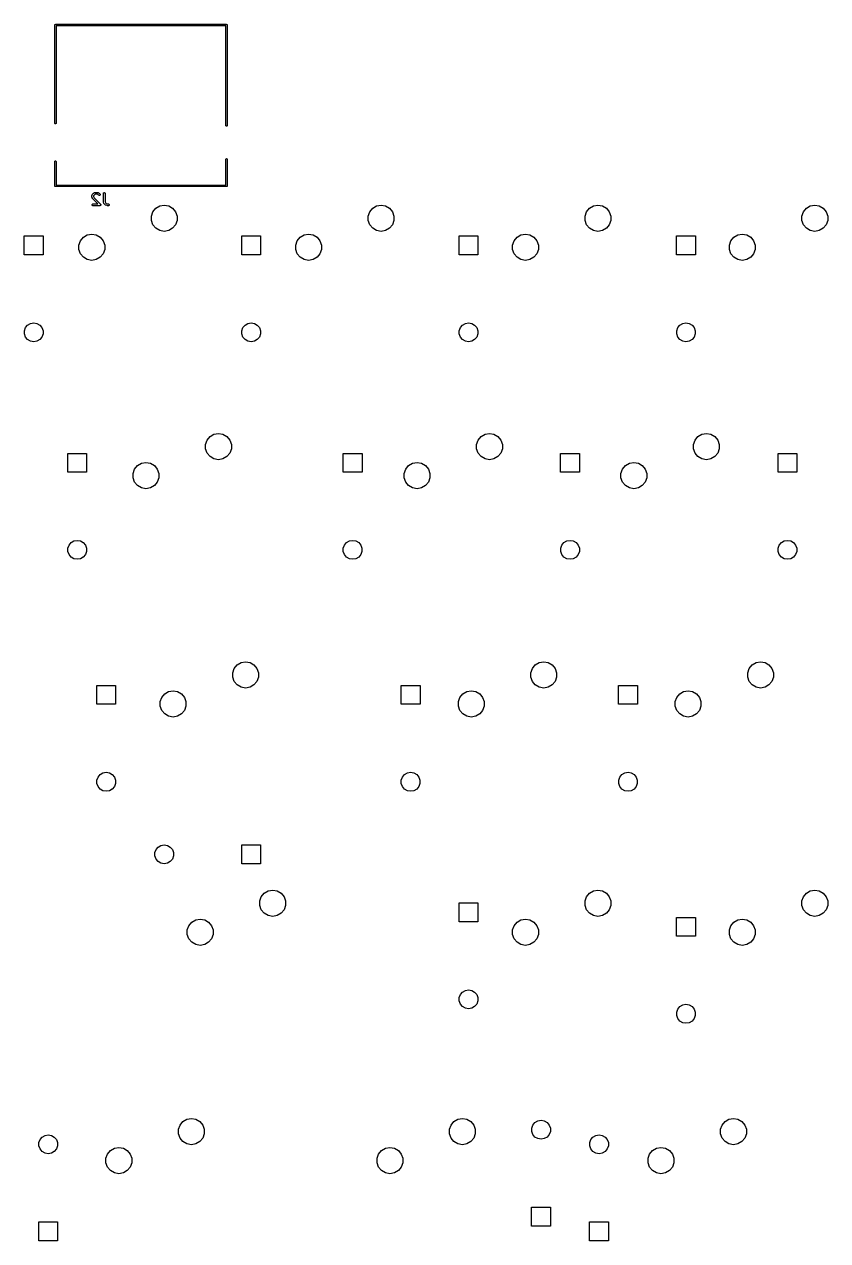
# Model space of a CAD drawing. Extents: x 48 to 327, y -250 to -138.
# Drawn here: x 47.9 to 118.3, y -244.5 to -137.9 of the extents above; entities that cross this region are included whole.
import ezdxf

# ---------------------------------------------------------------- set-up
doc = ezdxf.new("R2010")
doc.units = 0
doc.header["$MEASUREMENT"] = 0
doc.layers.add('BLACK', color=7, linetype='CONTINUOUS')

msp = doc.modelspace()

# ---------------------------------------------------------------- linework, layer by layer
at = {"layer": 'Black'}
for p, q in [((50.572, -137.99), (50.5729, -137.985)), ((50.572, -146.59), (50.572, -137.99)), ((50.5729, -137.98), (50.5747, -137.975)), ((50.5729, -137.985), (50.5729, -137.98)), ((50.5747, -137.975), (50.5756, -137.969)), ((50.5756, -137.969), (50.5782, -137.965)), ((50.5782, -137.965), (50.58, -137.96)), ((50.58, -137.96), (50.5834, -137.956)), ((50.5834, -137.956), (50.586, -137.951)), ((50.586, -137.951), (50.5901, -137.948)), ((50.5901, -137.948), (50.5934, -137.944)), ((50.5934, -137.944), (50.598, -137.941)), ((50.598, -137.941), (50.602, -137.938)), ((50.602, -137.938), (50.6069, -137.936)), ((50.6069, -137.936), (50.6115, -137.934)), ((50.6115, -137.934), (50.6167, -137.933)), ((50.6167, -137.933), (50.6216, -137.931)), ((50.6216, -137.931), (50.6268, -137.931)), ((50.6268, -137.931), (50.632, -137.93)), ((50.632, -137.93), (65.622, -137.93)), ((65.562, -138.05), (50.692, -138.05)), ((50.692, -138.05), (50.692, -146.59)), ((65.562, -146.79), (65.562, -138.05)), ((65.622, -137.93), (65.6272, -137.931)), ((65.6272, -137.931), (65.6324, -137.931)), ((65.6324, -137.931), (65.6373, -137.933)), ((65.6373, -137.933), (65.6425, -137.934)), ((65.6425, -137.934), (65.6471, -137.936)), ((65.6471, -137.936), (65.652, -137.938)), ((65.652, -137.938), (65.656, -137.941)), ((65.656, -137.941), (65.6606, -137.944)), ((65.6606, -137.944), (65.6639, -137.948)), ((65.6639, -137.948), (65.668, -137.951)), ((65.668, -137.951), (65.6706, -137.956)), ((65.6706, -137.956), (65.674, -137.96)), ((65.674, -137.96), (65.6758, -137.965)), ((65.6758, -137.965), (65.6784, -137.969)), ((65.6784, -137.969), (65.6793, -137.975)), ((65.6793, -137.975), (65.6811, -137.98)), ((65.6811, -137.98), (65.6811, -137.985)), ((65.6811, -137.985), (65.682, -137.99)), ((65.682, -137.99), (65.682, -146.79)), ((50.5756, -146.611), (50.572, -146.59)), ((50.586, -146.629), (50.5756, -146.611)), ((50.602, -146.642), (50.586, -146.629)), ((50.6216, -146.649), (50.602, -146.642)), ((50.6424, -146.649), (50.6216, -146.649)), ((50.662, -146.642), (50.6424, -146.649)), ((50.678, -146.629), (50.662, -146.642)), ((50.6884, -146.611), (50.678, -146.629)), ((50.692, -146.59), (50.6884, -146.611)), ((65.5656, -146.811), (65.562, -146.79)), ((65.576, -146.829), (65.5656, -146.811)), ((65.592, -146.842), (65.576, -146.829)), ((65.6116, -146.849), (65.592, -146.842)), ((65.6324, -146.849), (65.6116, -146.849)), ((65.652, -146.842), (65.6324, -146.849)), ((65.668, -146.829), (65.652, -146.842)), ((65.6784, -146.811), (65.668, -146.829)), ((65.682, -146.79), (65.6784, -146.811)), ((50.572, -149.96), (50.5756, -149.939)), ((50.572, -152.08), (50.572, -149.96)), ((50.5756, -149.939), (50.586, -149.921)), ((50.586, -149.921), (50.602, -149.908)), ((50.602, -149.908), (50.6216, -149.901)), ((50.6216, -149.901), (50.6424, -149.901)), ((50.6424, -149.901), (50.662, -149.908)), ((50.662, -149.908), (50.678, -149.921)), ((50.678, -149.921), (50.6884, -149.939)), ((50.6884, -149.939), (50.692, -149.96)), ((50.692, -149.96), (50.692, -152.02)), ((65.562, -149.75), (65.5656, -149.729)), ((65.562, -152.02), (65.562, -149.75)), ((65.5656, -149.729), (65.576, -149.711)), ((65.576, -149.711), (65.592, -149.698)), ((65.592, -149.698), (65.6116, -149.691)), ((65.6116, -149.691), (65.6324, -149.691)), ((65.6324, -149.691), (65.652, -149.698)), ((65.652, -149.698), (65.668, -149.711)), ((65.668, -149.711), (65.6784, -149.729)), ((65.6784, -149.729), (65.682, -149.75)), ((65.682, -149.75), (65.682, -152.08)), ((50.5729, -152.085), (50.572, -152.08)), ((50.5729, -152.09), (50.5729, -152.085)), ((50.5747, -152.095), (50.5729, -152.09)), ((50.5756, -152.101), (50.5747, -152.095)), ((50.5782, -152.105), (50.5756, -152.101)), ((50.58, -152.11), (50.5782, -152.105)), ((50.5834, -152.114), (50.58, -152.11)), ((50.586, -152.119), (50.5834, -152.114)), ((50.5901, -152.122), (50.586, -152.119)), ((50.5934, -152.126), (50.5901, -152.122)), ((50.598, -152.129), (50.5934, -152.126)), ((50.602, -152.132), (50.598, -152.129)), ((50.6069, -152.134), (50.602, -152.132)), ((50.6115, -152.136), (50.6069, -152.134)), ((50.6167, -152.137), (50.6115, -152.136)), ((50.6216, -152.139), (50.6167, -152.137)), ((50.6268, -152.139), (50.6216, -152.139)), ((50.632, -152.14), (50.6268, -152.139)), ((65.622, -152.14), (50.632, -152.14)), ((50.692, -152.02), (65.562, -152.02)), ((65.6272, -152.139), (65.622, -152.14)), ((65.6324, -152.139), (65.6272, -152.139)), ((65.6373, -152.137), (65.6324, -152.139)), ((65.6425, -152.136), (65.6373, -152.137)), ((65.6471, -152.134), (65.6425, -152.136)), ((65.652, -152.132), (65.6471, -152.134)), ((65.656, -152.129), (65.652, -152.132)), ((65.6606, -152.126), (65.656, -152.129)), ((65.6639, -152.122), (65.6606, -152.126)), ((65.668, -152.119), (65.6639, -152.122)), ((65.6706, -152.114), (65.668, -152.119)), ((65.674, -152.11), (65.6706, -152.114)), ((65.6758, -152.105), (65.674, -152.11)), ((65.6784, -152.101), (65.6758, -152.105)), ((65.6793, -152.095), (65.6784, -152.101)), ((65.6811, -152.09), (65.6793, -152.095)), ((65.682, -152.08), (65.6811, -152.085)), ((65.6811, -152.085), (65.6811, -152.09)), ((53.8303, -152.933), (53.8311, -152.929)), ((53.8303, -153.028), (53.8303, -152.933)), ((53.8324, -153.04), (53.8303, -153.028)), ((53.8308, -152.924), (53.8333, -152.916)), ((53.8311, -152.929), (53.8308, -152.924)), ((53.8342, -153.052), (53.8324, -153.04)), ((53.8333, -152.916), (53.8349, -152.907)), ((53.8818, -153.195), (53.8342, -153.052)), ((53.8349, -152.907), (53.837, -152.903)), ((53.837, -152.903), (53.8383, -152.899)), ((53.8383, -152.899), (53.8859, -152.804)), ((53.8839, -153.198), (53.8818, -153.195)), ((53.885, -153.203), (53.8839, -153.198)), ((53.89, -153.21), (53.885, -153.203)), ((53.8859, -152.804), (53.893, -152.794)), ((53.8942, -153.218), (53.89, -153.21)), ((53.893, -152.794), (53.8999, -152.785)), ((53.8974, -153.22), (53.8942, -153.218)), ((53.8999, -153.224), (53.8974, -153.22)), ((53.8999, -152.785), (53.9475, -152.737)), ((54.3433, -153.667), (53.8999, -153.224)), ((53.9475, -152.737), (53.9574, -152.73)), ((53.9574, -152.73), (53.967, -152.723)), ((53.967, -152.723), (54.0623, -152.675)), ((54.0146, -152.882), (53.9803, -152.951)), ((53.9803, -152.951), (53.9803, -153.016)), ((53.9803, -153.016), (54.0185, -153.13)), ((54.045, -152.852), (54.0146, -152.882)), ((54.0185, -153.13), (54.5774, -153.689)), ((54.1135, -152.817), (54.045, -152.852)), ((54.0623, -152.675), (54.0664, -152.674)), ((54.0664, -152.674), (54.0702, -152.672)), ((54.0702, -152.672), (54.0788, -152.67)), ((54.0788, -152.67), (54.0872, -152.668)), ((54.0872, -152.668), (54.0915, -152.668)), ((54.0915, -152.668), (54.0958, -152.667)), ((54.0958, -152.667), (54.3339, -152.667)), ((54.3162, -152.817), (54.1135, -152.817)), ((54.3847, -152.852), (54.3162, -152.817)), ((54.3339, -152.667), (54.3382, -152.668)), ((54.3382, -152.668), (54.3425, -152.668)), ((54.3425, -152.668), (54.3509, -152.67)), ((54.3509, -152.67), (54.3596, -152.672)), ((54.3596, -152.672), (54.3633, -152.674)), ((54.3633, -152.674), (54.3674, -152.675)), ((54.3674, -152.675), (54.4627, -152.723)), ((54.4237, -152.891), (54.3847, -152.852)), ((54.4451, -152.906), (54.4237, -152.891)), ((54.4702, -152.912), (54.4451, -152.906)), ((54.4627, -152.723), (54.4723, -152.73)), ((54.4962, -152.91), (54.4702, -152.912)), ((54.4723, -152.73), (54.4822, -152.737)), ((54.4822, -152.737), (54.5298, -152.785)), ((54.5198, -152.899), (54.4962, -152.91)), ((54.5382, -152.881), (54.5198, -152.899)), ((54.5298, -152.785), (54.5447, -152.806)), ((54.5492, -152.857), (54.5382, -152.881)), ((54.5447, -152.806), (54.5515, -152.831)), ((54.5515, -152.831), (54.5492, -152.857)), ((54.8303, -152.742), (54.8349, -152.717)), ((54.8303, -153.457), (54.8303, -152.742)), ((54.8349, -152.717), (54.8479, -152.694)), ((54.8479, -152.694), (54.8678, -152.677)), ((54.8678, -152.677), (54.8923, -152.669)), ((54.8923, -152.669), (54.9184, -152.669)), ((54.9184, -152.669), (54.9428, -152.677)), ((54.9428, -152.677), (54.9628, -152.694)), ((54.9628, -152.694), (54.9758, -152.717)), ((54.9758, -152.717), (54.9803, -152.742)), ((54.9803, -152.742), (54.9803, -153.444)), ((53.8315, -153.729), (53.8404, -153.705)), ((53.8315, -153.755), (53.8315, -153.729)), ((53.8404, -153.78), (53.8315, -153.755)), ((53.8404, -153.705), (53.8571, -153.685)), ((53.8571, -153.8), (53.8404, -153.78)), ((53.8571, -153.685), (53.8797, -153.672)), ((53.8797, -153.813), (53.8571, -153.8)), ((53.8797, -153.672), (53.9053, -153.667)), ((53.9053, -153.817), (53.8797, -153.813)), ((53.9053, -153.667), (54.3433, -153.667)), ((54.5244, -153.817), (53.9053, -153.817)), ((54.534, -153.816), (54.5244, -153.817)), ((54.5438, -153.815), (54.534, -153.816)), ((54.5468, -153.813), (54.5438, -153.815)), ((54.55, -153.813), (54.5468, -153.813)), ((54.5585, -153.808), (54.55, -153.813)), ((54.5674, -153.804), (54.5585, -153.808)), ((54.5697, -153.801), (54.5674, -153.804)), ((54.5726, -153.8), (54.5697, -153.801)), ((54.5789, -153.792), (54.5726, -153.8)), ((54.5774, -153.689), (54.583, -153.697)), ((54.5858, -153.785), (54.5789, -153.792)), ((54.583, -153.697), (54.5893, -153.705)), ((54.5872, -153.782), (54.5858, -153.785)), ((54.5893, -153.78), (54.5872, -153.782)), ((54.5893, -153.705), (54.5905, -153.708)), ((54.5927, -153.771), (54.5893, -153.78)), ((54.5905, -153.708), (54.5924, -153.711)), ((54.5924, -153.711), (54.5949, -153.72)), ((54.5968, -153.762), (54.5927, -153.771)), ((54.5949, -153.72), (54.5982, -153.729)), ((54.5971, -153.759), (54.5968, -153.762)), ((54.5982, -153.755), (54.5971, -153.759)), ((54.5982, -153.729), (54.5982, -153.733)), ((54.5982, -153.733), (54.5991, -153.736)), ((54.5991, -153.736), (54.5982, -153.746)), ((54.5982, -153.746), (54.5982, -153.755)), ((54.8324, -153.469), (54.8303, -153.457)), ((54.8342, -153.48), (54.8324, -153.469)), ((54.8818, -153.623), (54.8342, -153.48)), ((54.8839, -153.627), (54.8818, -153.623)), ((54.885, -153.631), (54.8839, -153.627)), ((54.89, -153.638), (54.885, -153.631)), ((54.8942, -153.646), (54.89, -153.638)), ((54.8974, -153.649), (54.8942, -153.646)), ((54.8999, -153.653), (54.8974, -153.649)), ((54.9952, -153.748), (54.8999, -153.653)), ((54.9803, -153.444), (55.0185, -153.559)), ((54.9987, -153.75), (54.9952, -153.748)), ((55.0016, -153.754), (54.9987, -153.75)), ((55.0093, -153.758), (55.0016, -153.754)), ((55.0165, -153.763), (55.0093, -153.758)), ((55.0207, -153.764), (55.0165, -153.763)), ((55.0185, -153.559), (55.0887, -153.629)), ((55.0245, -153.766), (55.0207, -153.764)), ((55.1673, -153.814), (55.0245, -153.766)), ((55.0887, -153.629), (55.2032, -153.667)), ((55.1792, -153.815), (55.1673, -153.814)), ((55.191, -153.817), (55.1792, -153.815)), ((55.2863, -153.817), (55.191, -153.817)), ((55.2032, -153.667), (55.2863, -153.667)), ((55.2863, -153.667), (55.3119, -153.672)), ((55.3119, -153.813), (55.2863, -153.817)), ((55.3119, -153.672), (55.3345, -153.685)), ((55.3345, -153.8), (55.3119, -153.813)), ((55.3345, -153.685), (55.3512, -153.705)), ((55.3512, -153.78), (55.3345, -153.8)), ((55.3512, -153.705), (55.3601, -153.729)), ((55.3601, -153.755), (55.3512, -153.78)), ((55.3601, -153.729), (55.3601, -153.755)), ((59.0351, -154.721), (59.1714, -154.346)), ((59.1714, -154.346), (59.4275, -154.041)), ((59.4275, -154.041), (59.7726, -153.842)), ((59.7726, -153.842), (60.165, -153.773)), ((60.165, -153.773), (60.5574, -153.842)), ((60.5574, -153.842), (60.9025, -154.041)), ((60.9025, -154.041), (61.1586, -154.346)), ((61.1586, -154.346), (61.2949, -154.721)), ((78.0351, -154.721), (78.1714, -154.346)), ((78.1714, -154.346), (78.4275, -154.041)), ((78.4275, -154.041), (78.7726, -153.842)), ((78.7726, -153.842), (79.165, -153.773)), ((79.165, -153.773), (79.5574, -153.842)), ((79.5574, -153.842), (79.9025, -154.041)), ((79.9025, -154.041), (80.1586, -154.346)), ((80.1586, -154.346), (80.2949, -154.721)), ((97.0351, -154.721), (97.1714, -154.346)), ((97.1714, -154.346), (97.4275, -154.041)), ((97.4275, -154.041), (97.7726, -153.842)), ((97.7726, -153.842), (98.165, -153.773)), ((98.165, -153.773), (98.5574, -153.842)), ((98.5574, -153.842), (98.9025, -154.041)), ((98.9025, -154.041), (99.1586, -154.346)), ((99.1586, -154.346), (99.2949, -154.721)), ((116.035, -154.721), (116.171, -154.346)), ((116.171, -154.346), (116.427, -154.041)), ((116.427, -154.041), (116.773, -153.842)), ((116.773, -153.842), (117.165, -153.773)), ((117.165, -153.773), (117.557, -153.842)), ((117.557, -153.842), (117.903, -154.041)), ((117.903, -154.041), (118.159, -154.346)), ((118.159, -154.346), (118.295, -154.721)), ((59.0351, -155.119), (59.0351, -154.721)), ((59.1714, -155.494), (59.0351, -155.119)), ((59.4275, -155.799), (59.1714, -155.494)), ((61.1586, -155.494), (60.9025, -155.799)), ((61.2949, -155.119), (61.1586, -155.494)), ((61.2949, -154.721), (61.2949, -155.119)), ((78.0351, -155.119), (78.0351, -154.721)), ((78.1714, -155.494), (78.0351, -155.119)), ((78.4275, -155.799), (78.1714, -155.494)), ((80.1586, -155.494), (79.9025, -155.799)), ((80.2949, -155.119), (80.1586, -155.494)), ((80.2949, -154.721), (80.2949, -155.119)), ((97.0351, -155.119), (97.0351, -154.721)), ((97.1714, -155.494), (97.0351, -155.119)), ((97.4275, -155.799), (97.1714, -155.494)), ((99.1586, -155.494), (98.9025, -155.799)), ((99.2949, -155.119), (99.1586, -155.494)), ((99.2949, -154.721), (99.2949, -155.119)), ((116.035, -155.119), (116.035, -154.721)), ((116.171, -155.494), (116.035, -155.119)), ((116.427, -155.799), (116.171, -155.494)), ((118.159, -155.494), (117.903, -155.799)), ((118.295, -155.119), (118.159, -155.494)), ((118.295, -154.721), (118.295, -155.119)), ((47.9045, -158.115), (47.9045, -156.464)), ((47.9045, -156.464), (49.5555, -156.464)), ((49.5555, -156.464), (49.5555, -158.115)), ((52.8214, -156.886), (53.0775, -156.581)), ((53.0775, -156.581), (53.4226, -156.382)), ((53.4226, -156.382), (53.815, -156.313)), ((53.815, -156.313), (54.2074, -156.382)), ((54.2074, -156.382), (54.5525, -156.581)), ((54.5525, -156.581), (54.8086, -156.886)), ((59.7726, -155.998), (59.4275, -155.799)), ((60.165, -156.067), (59.7726, -155.998)), ((60.5574, -155.998), (60.165, -156.067)), ((60.9025, -155.799), (60.5574, -155.998)), ((66.9545, -158.115), (66.9545, -156.464)), ((66.9545, -156.464), (68.6055, -156.464)), ((68.6055, -156.464), (68.6055, -158.115)), ((71.8214, -156.886), (72.0775, -156.581)), ((72.0775, -156.581), (72.4226, -156.382)), ((72.4226, -156.382), (72.815, -156.313)), ((72.815, -156.313), (73.2074, -156.382)), ((73.2074, -156.382), (73.5525, -156.581)), ((73.5525, -156.581), (73.8086, -156.886)), ((78.7726, -155.998), (78.4275, -155.799)), ((79.165, -156.067), (78.7726, -155.998)), ((79.5574, -155.998), (79.165, -156.067)), ((79.9025, -155.799), (79.5574, -155.998)), ((86.0045, -158.115), (86.0045, -156.464)), ((86.0045, -156.464), (87.6555, -156.464)), ((87.6555, -156.464), (87.6555, -158.115)), ((90.8214, -156.886), (91.0775, -156.581)), ((91.0775, -156.581), (91.4226, -156.382)), ((91.4226, -156.382), (91.815, -156.313)), ((91.815, -156.313), (92.2074, -156.382)), ((92.2074, -156.382), (92.5525, -156.581)), ((92.5525, -156.581), (92.8086, -156.886)), ((97.7726, -155.998), (97.4275, -155.799)), ((98.165, -156.067), (97.7726, -155.998)), ((98.5574, -155.998), (98.165, -156.067)), ((98.9025, -155.799), (98.5574, -155.998)), ((105.054, -158.115), (105.054, -156.464)), ((105.054, -156.464), (106.706, -156.464)), ((106.706, -156.464), (106.706, -158.115)), ((109.821, -156.886), (110.077, -156.581)), ((110.077, -156.581), (110.423, -156.382)), ((110.423, -156.382), (110.815, -156.313)), ((110.815, -156.313), (111.207, -156.382)), ((111.207, -156.382), (111.553, -156.581)), ((111.553, -156.581), (111.809, -156.886)), ((116.773, -155.998), (116.427, -155.799)), ((117.165, -156.067), (116.773, -155.998)), ((117.557, -155.998), (117.165, -156.067)), ((117.903, -155.799), (117.557, -155.998)), ((52.6851, -157.261), (52.8214, -156.886)), ((52.6851, -157.659), (52.6851, -157.261)), ((52.8214, -158.034), (52.6851, -157.659)), ((54.8086, -156.886), (54.9449, -157.261)), ((54.9449, -157.659), (54.8086, -158.034)), ((54.9449, -157.261), (54.9449, -157.659)), ((71.6851, -157.261), (71.8214, -156.886)), ((71.6851, -157.659), (71.6851, -157.261)), ((71.8214, -158.034), (71.6851, -157.659)), ((73.8086, -156.886), (73.9449, -157.261)), ((73.9449, -157.659), (73.8086, -158.034)), ((73.9449, -157.261), (73.9449, -157.659)), ((90.6851, -157.261), (90.8214, -156.886)), ((90.6851, -157.659), (90.6851, -157.261)), ((90.8214, -158.034), (90.6851, -157.659)), ((92.8086, -156.886), (92.9449, -157.261)), ((92.9449, -157.659), (92.8086, -158.034)), ((92.9449, -157.261), (92.9449, -157.659)), ((109.685, -157.261), (109.821, -156.886)), ((109.685, -157.659), (109.685, -157.261)), ((109.821, -158.034), (109.685, -157.659)), ((111.809, -156.886), (111.945, -157.261)), ((111.945, -157.659), (111.809, -158.034)), ((111.945, -157.261), (111.945, -157.659)), ((49.5555, -158.115), (47.9045, -158.115)), ((53.0775, -158.339), (52.8214, -158.034)), ((53.4226, -158.538), (53.0775, -158.339)), ((53.815, -158.607), (53.4226, -158.538)), ((54.2074, -158.538), (53.815, -158.607)), ((54.5525, -158.339), (54.2074, -158.538)), ((54.8086, -158.034), (54.5525, -158.339)), ((68.6055, -158.115), (66.9545, -158.115)), ((72.0775, -158.339), (71.8214, -158.034)), ((72.4226, -158.538), (72.0775, -158.339)), ((72.815, -158.607), (72.4226, -158.538)), ((73.2074, -158.538), (72.815, -158.607)), ((73.5525, -158.339), (73.2074, -158.538)), ((73.8086, -158.034), (73.5525, -158.339)), ((87.6555, -158.115), (86.0045, -158.115)), ((91.0775, -158.339), (90.8214, -158.034)), ((91.4226, -158.538), (91.0775, -158.339)), ((91.815, -158.607), (91.4226, -158.538)), ((92.2074, -158.538), (91.815, -158.607)), ((92.5525, -158.339), (92.2074, -158.538)), ((92.8086, -158.034), (92.5525, -158.339)), ((106.706, -158.115), (105.054, -158.115)), ((110.077, -158.339), (109.821, -158.034)), ((110.423, -158.538), (110.077, -158.339)), ((110.815, -158.607), (110.423, -158.538)), ((111.207, -158.538), (110.815, -158.607)), ((111.553, -158.339), (111.207, -158.538)), ((111.809, -158.034), (111.553, -158.339)), ((47.9139, -164.766), (48.0124, -164.496)), ((47.9139, -165.054), (47.9139, -164.766)), ((48.0124, -165.324), (47.9139, -165.054)), ((48.0124, -164.496), (48.1974, -164.275)), ((48.1974, -164.275), (48.4466, -164.131)), ((48.4466, -164.131), (48.73, -164.081)), ((48.73, -164.081), (49.0134, -164.131)), ((49.0134, -164.131), (49.2626, -164.275)), ((49.2626, -164.275), (49.4476, -164.496)), ((49.4476, -164.496), (49.5461, -164.766)), ((49.5461, -165.054), (49.4476, -165.324)), ((49.5461, -164.766), (49.5461, -165.054)), ((66.9639, -164.766), (67.0624, -164.496)), ((66.9639, -165.054), (66.9639, -164.766)), ((67.0624, -165.324), (66.9639, -165.054)), ((67.0624, -164.496), (67.2474, -164.275)), ((67.2474, -164.275), (67.4966, -164.131)), ((67.4966, -164.131), (67.78, -164.081)), ((67.78, -164.081), (68.0634, -164.131)), ((68.0634, -164.131), (68.3126, -164.275)), ((68.3126, -164.275), (68.4976, -164.496)), ((68.4976, -164.496), (68.5961, -164.766)), ((68.5961, -165.054), (68.4976, -165.324)), ((68.5961, -164.766), (68.5961, -165.054)), ((86.0139, -164.766), (86.1124, -164.496)), ((86.0139, -165.054), (86.0139, -164.766)), ((86.1124, -165.324), (86.0139, -165.054)), ((86.1124, -164.496), (86.2974, -164.275)), ((86.2974, -164.275), (86.5466, -164.131)), ((86.5466, -164.131), (86.83, -164.081)), ((86.83, -164.081), (87.1134, -164.131)), ((87.1134, -164.131), (87.3626, -164.275)), ((87.3626, -164.275), (87.5476, -164.496)), ((87.5476, -164.496), (87.6461, -164.766)), ((87.6461, -165.054), (87.5476, -165.324)), ((87.6461, -164.766), (87.6461, -165.054)), ((105.064, -164.766), (105.162, -164.496)), ((105.064, -165.054), (105.064, -164.766)), ((105.162, -165.324), (105.064, -165.054)), ((105.162, -164.496), (105.347, -164.275)), ((105.347, -164.275), (105.597, -164.131)), ((105.597, -164.131), (105.88, -164.081)), ((105.88, -164.081), (106.163, -164.131)), ((106.163, -164.131), (106.413, -164.275)), ((106.413, -164.275), (106.598, -164.496)), ((106.598, -164.496), (106.696, -164.766)), ((106.696, -165.054), (106.598, -165.324)), ((106.696, -164.766), (106.696, -165.054)), ((48.1974, -165.545), (48.0124, -165.324)), ((48.4466, -165.689), (48.1974, -165.545)), ((48.73, -165.739), (48.4466, -165.689)), ((49.0134, -165.689), (48.73, -165.739)), ((49.2626, -165.545), (49.0134, -165.689)), ((49.4476, -165.324), (49.2626, -165.545)), ((67.2474, -165.545), (67.0624, -165.324)), ((67.4966, -165.689), (67.2474, -165.545)), ((67.78, -165.739), (67.4966, -165.689)), ((68.0634, -165.689), (67.78, -165.739)), ((68.3126, -165.545), (68.0634, -165.689)), ((68.4976, -165.324), (68.3126, -165.545)), ((86.2974, -165.545), (86.1124, -165.324)), ((86.5466, -165.689), (86.2974, -165.545)), ((86.83, -165.739), (86.5466, -165.689)), ((87.1134, -165.689), (86.83, -165.739)), ((87.3626, -165.545), (87.1134, -165.689)), ((87.5476, -165.324), (87.3626, -165.545)), ((105.347, -165.545), (105.162, -165.324)), ((105.597, -165.689), (105.347, -165.545)), ((105.88, -165.739), (105.597, -165.689)), ((106.163, -165.689), (105.88, -165.739)), ((106.413, -165.545), (106.163, -165.689)), ((106.598, -165.324), (106.413, -165.545)), ((63.7851, -174.721), (63.9214, -174.346)), ((63.7851, -175.119), (63.7851, -174.721)), ((63.9214, -174.346), (64.1775, -174.041)), ((64.1775, -174.041), (64.5226, -173.842)), ((64.5226, -173.842), (64.915, -173.773)), ((64.915, -173.773), (65.3074, -173.842)), ((65.3074, -173.842), (65.6525, -174.041)), ((65.6525, -174.041), (65.9086, -174.346)), ((65.9086, -174.346), (66.0449, -174.721)), ((66.0449, -174.721), (66.0449, -175.119)), ((87.5351, -174.721), (87.6714, -174.346)), ((87.5351, -175.119), (87.5351, -174.721)), ((87.6714, -174.346), (87.9275, -174.041)), ((87.9275, -174.041), (88.2726, -173.842)), ((88.2726, -173.842), (88.665, -173.773)), ((88.665, -173.773), (89.0574, -173.842)), ((89.0574, -173.842), (89.4025, -174.041)), ((89.4025, -174.041), (89.6586, -174.346)), ((89.6586, -174.346), (89.7949, -174.721)), ((89.7949, -174.721), (89.7949, -175.119)), ((106.535, -174.721), (106.671, -174.346)), ((106.535, -175.119), (106.535, -174.721)), ((106.671, -174.346), (106.927, -174.041)), ((106.927, -174.041), (107.273, -173.842)), ((107.273, -173.842), (107.665, -173.773)), ((107.665, -173.773), (108.057, -173.842)), ((108.057, -173.842), (108.403, -174.041)), ((108.403, -174.041), (108.659, -174.346)), ((108.659, -174.346), (108.795, -174.721)), ((108.795, -174.721), (108.795, -175.119)), ((51.7145, -177.165), (51.7145, -175.514)), ((51.7145, -175.514), (53.3655, -175.514)), ((53.3655, -175.514), (53.3655, -177.165)), ((63.9214, -175.494), (63.7851, -175.119)), ((64.1775, -175.799), (63.9214, -175.494)), ((64.5226, -175.998), (64.1775, -175.799)), ((65.6525, -175.799), (65.3074, -175.998)), ((65.9086, -175.494), (65.6525, -175.799)), ((66.0449, -175.119), (65.9086, -175.494)), ((75.8445, -177.165), (75.8445, -175.514)), ((75.8445, -175.514), (77.4955, -175.514)), ((77.4955, -175.514), (77.4955, -177.165)), ((87.6714, -175.494), (87.5351, -175.119)), ((87.9275, -175.799), (87.6714, -175.494)), ((88.2726, -175.998), (87.9275, -175.799)), ((89.4025, -175.799), (89.0574, -175.998)), ((89.6586, -175.494), (89.4025, -175.799)), ((89.7949, -175.119), (89.6586, -175.494)), ((94.8945, -177.165), (94.8945, -175.514)), ((94.8945, -175.514), (96.5455, -175.514)), ((96.5455, -175.514), (96.5455, -177.165)), ((106.671, -175.494), (106.535, -175.119)), ((106.927, -175.799), (106.671, -175.494)), ((107.273, -175.998), (106.927, -175.799)), ((108.403, -175.799), (108.057, -175.998)), ((108.659, -175.494), (108.403, -175.799)), ((108.795, -175.119), (108.659, -175.494)), ((113.944, -177.165), (113.944, -175.514)), ((113.944, -175.514), (115.596, -175.514)), ((115.596, -175.514), (115.596, -177.165)), ((57.5714, -176.886), (57.8275, -176.581)), ((57.8275, -176.581), (58.1726, -176.382)), ((58.1726, -176.382), (58.565, -176.313)), ((58.565, -176.313), (58.9574, -176.382)), ((58.9574, -176.382), (59.3025, -176.581)), ((59.3025, -176.581), (59.5586, -176.886)), ((64.915, -176.067), (64.5226, -175.998)), ((65.3074, -175.998), (64.915, -176.067)), ((81.3214, -176.886), (81.5775, -176.581)), ((81.5775, -176.581), (81.9226, -176.382)), ((81.9226, -176.382), (82.315, -176.313)), ((82.315, -176.313), (82.7074, -176.382)), ((82.7074, -176.382), (83.0525, -176.581)), ((83.0525, -176.581), (83.3086, -176.886)), ((88.665, -176.067), (88.2726, -175.998)), ((89.0574, -175.998), (88.665, -176.067)), ((100.321, -176.886), (100.577, -176.581)), ((100.577, -176.581), (100.923, -176.382)), ((100.923, -176.382), (101.315, -176.313)), ((101.315, -176.313), (101.707, -176.382)), ((101.707, -176.382), (102.053, -176.581)), ((102.053, -176.581), (102.309, -176.886)), ((107.665, -176.067), (107.273, -175.998)), ((108.057, -175.998), (107.665, -176.067)), ((53.3655, -177.165), (51.7145, -177.165)), ((57.4351, -177.261), (57.5714, -176.886)), ((57.4351, -177.659), (57.4351, -177.261)), ((57.5714, -178.034), (57.4351, -177.659)), ((59.5586, -176.886), (59.6949, -177.261)), ((59.6949, -177.659), (59.5586, -178.034)), ((59.6949, -177.261), (59.6949, -177.659)), ((77.4955, -177.165), (75.8445, -177.165)), ((81.1851, -177.261), (81.3214, -176.886)), ((81.1851, -177.659), (81.1851, -177.261)), ((81.3214, -178.034), (81.1851, -177.659)), ((83.3086, -176.886), (83.4449, -177.261)), ((83.4449, -177.659), (83.3086, -178.034)), ((83.4449, -177.261), (83.4449, -177.659)), ((96.5455, -177.165), (94.8945, -177.165)), ((100.185, -177.261), (100.321, -176.886)), ((100.185, -177.659), (100.185, -177.261)), ((100.321, -178.034), (100.185, -177.659)), ((102.309, -176.886), (102.445, -177.261)), ((102.445, -177.659), (102.309, -178.034)), ((102.445, -177.261), (102.445, -177.659)), ((115.596, -177.165), (113.944, -177.165)), ((57.8275, -178.339), (57.5714, -178.034)), ((58.1726, -178.538), (57.8275, -178.339)), ((58.565, -178.607), (58.1726, -178.538)), ((58.9574, -178.538), (58.565, -178.607)), ((59.3025, -178.339), (58.9574, -178.538)), ((59.5586, -178.034), (59.3025, -178.339)), ((81.5775, -178.339), (81.3214, -178.034)), ((81.9226, -178.538), (81.5775, -178.339)), ((82.315, -178.607), (81.9226, -178.538)), ((82.7074, -178.538), (82.315, -178.607)), ((83.0525, -178.339), (82.7074, -178.538)), ((83.3086, -178.034), (83.0525, -178.339)), ((100.577, -178.339), (100.321, -178.034)), ((100.923, -178.538), (100.577, -178.339)), ((101.315, -178.607), (100.923, -178.538)), ((101.707, -178.538), (101.315, -178.607)), ((102.053, -178.339), (101.707, -178.538)), ((102.309, -178.034), (102.053, -178.339)), ((52.0074, -183.325), (52.2566, -183.181)), ((52.2566, -183.181), (52.54, -183.131)), ((52.54, -183.131), (52.8234, -183.181)), ((52.8234, -183.181), (53.0726, -183.325)), ((76.1374, -183.325), (76.3866, -183.181)), ((76.3866, -183.181), (76.67, -183.131)), ((76.67, -183.131), (76.9534, -183.181)), ((76.9534, -183.181), (77.2026, -183.325)), ((95.1874, -183.325), (95.4366, -183.181)), ((95.4366, -183.181), (95.72, -183.131)), ((95.72, -183.131), (96.0034, -183.181)), ((96.0034, -183.181), (96.2526, -183.325)), ((114.237, -183.325), (114.487, -183.181)), ((114.487, -183.181), (114.77, -183.131)), ((114.77, -183.131), (115.053, -183.181)), ((115.053, -183.181), (115.303, -183.325)), ((51.7239, -183.816), (51.8224, -183.546)), ((51.7239, -184.104), (51.7239, -183.816)), ((51.8224, -184.374), (51.7239, -184.104)), ((51.8224, -183.546), (52.0074, -183.325)), ((53.0726, -183.325), (53.2576, -183.546)), ((53.2576, -183.546), (53.3561, -183.816)), ((53.3561, -184.104), (53.2576, -184.374)), ((53.3561, -183.816), (53.3561, -184.104)), ((75.8539, -183.816), (75.9524, -183.546)), ((75.8539, -184.104), (75.8539, -183.816)), ((75.9524, -184.374), (75.8539, -184.104)), ((75.9524, -183.546), (76.1374, -183.325)), ((77.2026, -183.325), (77.3876, -183.546)), ((77.3876, -183.546), (77.4861, -183.816)), ((77.4861, -184.104), (77.3876, -184.374)), ((77.4861, -183.816), (77.4861, -184.104)), ((94.9039, -183.816), (95.0024, -183.546)), ((94.9039, -184.104), (94.9039, -183.816)), ((95.0024, -184.374), (94.9039, -184.104)), ((95.0024, -183.546), (95.1874, -183.325)), ((96.2526, -183.325), (96.4376, -183.546)), ((96.4376, -183.546), (96.5361, -183.816)), ((96.5361, -184.104), (96.4376, -184.374)), ((96.5361, -183.816), (96.5361, -184.104)), ((113.954, -183.816), (114.052, -183.546)), ((113.954, -184.104), (113.954, -183.816)), ((114.052, -184.374), (113.954, -184.104)), ((114.052, -183.546), (114.237, -183.325)), ((115.303, -183.325), (115.488, -183.546)), ((115.488, -183.546), (115.586, -183.816)), ((115.586, -184.104), (115.488, -184.374)), ((115.586, -183.816), (115.586, -184.104)), ((52.0074, -184.595), (51.8224, -184.374)), ((52.2566, -184.739), (52.0074, -184.595)), ((52.54, -184.789), (52.2566, -184.739)), ((52.8234, -184.739), (52.54, -184.789)), ((53.0726, -184.595), (52.8234, -184.739)), ((53.2576, -184.374), (53.0726, -184.595)), ((76.1374, -184.595), (75.9524, -184.374)), ((76.3866, -184.739), (76.1374, -184.595)), ((76.67, -184.789), (76.3866, -184.739)), ((76.9534, -184.739), (76.67, -184.789)), ((77.2026, -184.595), (76.9534, -184.739)), ((77.3876, -184.374), (77.2026, -184.595)), ((95.1874, -184.595), (95.0024, -184.374)), ((95.4366, -184.739), (95.1874, -184.595)), ((95.72, -184.789), (95.4366, -184.739)), ((96.0034, -184.739), (95.72, -184.789)), ((96.2526, -184.595), (96.0034, -184.739)), ((96.4376, -184.374), (96.2526, -184.595)), ((114.237, -184.595), (114.052, -184.374)), ((114.487, -184.739), (114.237, -184.595)), ((114.77, -184.789), (114.487, -184.739)), ((115.053, -184.739), (114.77, -184.789)), ((115.303, -184.595), (115.053, -184.739)), ((115.488, -184.374), (115.303, -184.595)), ((66.5525, -194.041), (66.8976, -193.842)), ((66.8976, -193.842), (67.29, -193.773)), ((67.29, -193.773), (67.6824, -193.842)), ((67.6824, -193.842), (68.0275, -194.041)), ((92.6775, -194.041), (93.0226, -193.842)), ((93.0226, -193.842), (93.415, -193.773)), ((93.415, -193.773), (93.8074, -193.842)), ((93.8074, -193.842), (94.1525, -194.041)), ((111.677, -194.041), (112.023, -193.842)), ((112.023, -193.842), (112.415, -193.773)), ((112.415, -193.773), (112.807, -193.842)), ((112.807, -193.842), (113.153, -194.041)), ((66.1601, -194.721), (66.2964, -194.346)), ((66.1601, -195.119), (66.1601, -194.721)), ((66.2964, -194.346), (66.5525, -194.041)), ((68.0275, -194.041), (68.2836, -194.346)), ((68.2836, -194.346), (68.4199, -194.721)), ((68.4199, -194.721), (68.4199, -195.119)), ((92.2851, -194.721), (92.4214, -194.346)), ((92.2851, -195.119), (92.2851, -194.721)), ((92.4214, -194.346), (92.6775, -194.041)), ((94.1525, -194.041), (94.4086, -194.346)), ((94.4086, -194.346), (94.5449, -194.721)), ((94.5449, -194.721), (94.5449, -195.119)), ((111.285, -194.721), (111.421, -194.346)), ((111.285, -195.119), (111.285, -194.721)), ((111.421, -194.346), (111.677, -194.041)), ((113.153, -194.041), (113.409, -194.346)), ((113.409, -194.346), (113.545, -194.721)), ((113.545, -194.721), (113.545, -195.119)), ((54.2545, -197.486), (54.2545, -195.834)), ((54.2545, -195.834), (55.9055, -195.834)), ((55.9055, -195.834), (55.9055, -197.486)), ((66.2964, -195.494), (66.1601, -195.119)), ((66.5525, -195.799), (66.2964, -195.494)), ((66.8976, -195.998), (66.5525, -195.799)), ((67.29, -196.067), (66.8976, -195.998)), ((67.6824, -195.998), (67.29, -196.067)), ((68.0275, -195.799), (67.6824, -195.998)), ((68.2836, -195.494), (68.0275, -195.799)), ((68.4199, -195.119), (68.2836, -195.494)), ((80.9245, -197.486), (80.9245, -195.834)), ((80.9245, -195.834), (82.5755, -195.834)), ((82.5755, -195.834), (82.5755, -197.486)), ((92.4214, -195.494), (92.2851, -195.119)), ((92.6775, -195.799), (92.4214, -195.494)), ((93.0226, -195.998), (92.6775, -195.799)), ((93.415, -196.067), (93.0226, -195.998)), ((93.8074, -195.998), (93.415, -196.067)), ((94.1525, -195.799), (93.8074, -195.998)), ((94.4086, -195.494), (94.1525, -195.799)), ((94.5449, -195.119), (94.4086, -195.494)), ((99.9745, -197.486), (99.9745, -195.834)), ((99.9745, -195.834), (101.626, -195.834)), ((101.626, -195.834), (101.626, -197.486)), ((111.421, -195.494), (111.285, -195.119)), ((111.677, -195.799), (111.421, -195.494)), ((112.023, -195.998), (111.677, -195.799)), ((112.415, -196.067), (112.023, -195.998)), ((112.807, -195.998), (112.415, -196.067)), ((113.153, -195.799), (112.807, -195.998)), ((113.409, -195.494), (113.153, -195.799)), ((113.545, -195.119), (113.409, -195.494)), ((59.8101, -197.261), (59.9464, -196.886)), ((59.9464, -196.886), (60.2025, -196.581)), ((60.2025, -196.581), (60.5476, -196.382)), ((60.5476, -196.382), (60.94, -196.313)), ((60.94, -196.313), (61.3324, -196.382)), ((61.3324, -196.382), (61.6775, -196.581)), ((61.6775, -196.581), (61.9336, -196.886)), ((61.9336, -196.886), (62.0699, -197.261)), ((85.9351, -197.261), (86.0714, -196.886)), ((86.0714, -196.886), (86.3275, -196.581)), ((86.3275, -196.581), (86.6726, -196.382)), ((86.6726, -196.382), (87.065, -196.313)), ((87.065, -196.313), (87.4574, -196.382)), ((87.4574, -196.382), (87.8025, -196.581)), ((87.8025, -196.581), (88.0586, -196.886)), ((88.0586, -196.886), (88.1949, -197.261)), ((104.935, -197.261), (105.071, -196.886)), ((105.071, -196.886), (105.327, -196.581)), ((105.327, -196.581), (105.673, -196.382)), ((105.673, -196.382), (106.065, -196.313)), ((106.065, -196.313), (106.457, -196.382)), ((106.457, -196.382), (106.803, -196.581)), ((106.803, -196.581), (107.059, -196.886)), ((107.059, -196.886), (107.195, -197.261)), ((55.9055, -197.486), (54.2545, -197.486)), ((59.8101, -197.659), (59.8101, -197.261)), ((59.9464, -198.034), (59.8101, -197.659)), ((60.2025, -198.339), (59.9464, -198.034)), ((61.9336, -198.034), (61.6775, -198.339)), ((62.0699, -197.659), (61.9336, -198.034)), ((62.0699, -197.261), (62.0699, -197.659)), ((82.5755, -197.486), (80.9245, -197.486)), ((85.9351, -197.659), (85.9351, -197.261)), ((86.0714, -198.034), (85.9351, -197.659)), ((86.3275, -198.339), (86.0714, -198.034)), ((88.0586, -198.034), (87.8025, -198.339)), ((88.1949, -197.659), (88.0586, -198.034)), ((88.1949, -197.261), (88.1949, -197.659)), ((101.626, -197.486), (99.9745, -197.486)), ((104.935, -197.659), (104.935, -197.261)), ((105.071, -198.034), (104.935, -197.659)), ((105.327, -198.339), (105.071, -198.034)), ((107.059, -198.034), (106.803, -198.339)), ((107.195, -197.659), (107.059, -198.034)), ((107.195, -197.261), (107.195, -197.659)), ((60.5476, -198.538), (60.2025, -198.339)), ((60.94, -198.607), (60.5476, -198.538)), ((61.3324, -198.538), (60.94, -198.607)), ((61.6775, -198.339), (61.3324, -198.538)), ((86.6726, -198.538), (86.3275, -198.339)), ((87.065, -198.607), (86.6726, -198.538)), ((87.4574, -198.538), (87.065, -198.607)), ((87.8025, -198.339), (87.4574, -198.538)), ((105.673, -198.538), (105.327, -198.339)), ((106.065, -198.607), (105.673, -198.538)), ((106.457, -198.538), (106.065, -198.607)), ((106.803, -198.339), (106.457, -198.538)), ((54.7966, -203.501), (55.08, -203.451)), ((55.08, -203.451), (55.3634, -203.501)), ((81.4666, -203.501), (81.75, -203.451)), ((81.75, -203.451), (82.0334, -203.501)), ((100.517, -203.501), (100.8, -203.451)), ((100.8, -203.451), (101.083, -203.501)), ((54.2639, -204.136), (54.3624, -203.866)), ((54.2639, -204.424), (54.2639, -204.136)), ((54.3624, -204.694), (54.2639, -204.424)), ((54.3624, -203.866), (54.5474, -203.645)), ((54.5474, -203.645), (54.7966, -203.501)), ((55.3634, -203.501), (55.6126, -203.645)), ((55.6126, -203.645), (55.7976, -203.866)), ((55.7976, -203.866), (55.8961, -204.136)), ((55.8961, -204.424), (55.7976, -204.694)), ((55.8961, -204.136), (55.8961, -204.424)), ((80.9339, -204.136), (81.0324, -203.866)), ((80.9339, -204.424), (80.9339, -204.136)), ((81.0324, -204.694), (80.9339, -204.424)), ((81.0324, -203.866), (81.2174, -203.645)), ((81.2174, -203.645), (81.4666, -203.501)), ((82.0334, -203.501), (82.2826, -203.645)), ((82.2826, -203.645), (82.4676, -203.866)), ((82.4676, -203.866), (82.5661, -204.136)), ((82.5661, -204.424), (82.4676, -204.694)), ((82.5661, -204.136), (82.5661, -204.424)), ((99.9839, -204.136), (100.082, -203.866)), ((99.9839, -204.424), (99.9839, -204.136)), ((100.082, -204.694), (99.9839, -204.424)), ((100.082, -203.866), (100.267, -203.645)), ((100.267, -203.645), (100.517, -203.501)), ((101.083, -203.501), (101.333, -203.645)), ((101.333, -203.645), (101.518, -203.866)), ((101.518, -203.866), (101.616, -204.136)), ((101.616, -204.424), (101.518, -204.694)), ((101.616, -204.136), (101.616, -204.424)), ((54.5474, -204.915), (54.3624, -204.694)), ((54.7966, -205.059), (54.5474, -204.915)), ((55.08, -205.109), (54.7966, -205.059)), ((55.3634, -205.059), (55.08, -205.109)), ((55.6126, -204.915), (55.3634, -205.059)), ((55.7976, -204.694), (55.6126, -204.915)), ((81.2174, -204.915), (81.0324, -204.694)), ((81.4666, -205.059), (81.2174, -204.915)), ((81.75, -205.109), (81.4666, -205.059)), ((82.0334, -205.059), (81.75, -205.109)), ((82.2826, -204.915), (82.0334, -205.059)), ((82.4676, -204.694), (82.2826, -204.915)), ((100.267, -204.915), (100.082, -204.694)), ((100.517, -205.059), (100.267, -204.915)), ((100.8, -205.109), (100.517, -205.059)), ((101.083, -205.059), (100.8, -205.109)), ((101.333, -204.915), (101.083, -205.059)), ((101.518, -204.694), (101.333, -204.915)), ((59.6274, -209.995), (59.8766, -209.851)), ((59.8766, -209.851), (60.16, -209.801)), ((60.16, -209.801), (60.4434, -209.851)), ((60.4434, -209.851), (60.6926, -209.995)), ((66.9545, -211.456), (66.9545, -209.804)), ((66.9545, -209.804), (68.6055, -209.804)), ((68.6055, -209.804), (68.6055, -211.456)), ((59.3439, -210.486), (59.4424, -210.216)), ((59.3439, -210.774), (59.3439, -210.486)), ((59.4424, -211.044), (59.3439, -210.774)), ((59.4424, -210.216), (59.6274, -209.995)), ((60.6926, -209.995), (60.8776, -210.216)), ((60.8776, -210.216), (60.9761, -210.486)), ((60.9761, -210.774), (60.8776, -211.044)), ((60.9761, -210.486), (60.9761, -210.774)), ((59.6274, -211.265), (59.4424, -211.044)), ((59.8766, -211.409), (59.6274, -211.265)), ((60.16, -211.459), (59.8766, -211.409)), ((60.4434, -211.409), (60.16, -211.459)), ((60.6926, -211.265), (60.4434, -211.409)), ((60.8776, -211.044), (60.6926, -211.265)), ((68.6055, -211.456), (66.9545, -211.456)), ((68.6714, -214.346), (68.9275, -214.041)), ((68.9275, -214.041), (69.2726, -213.842)), ((69.2726, -213.842), (69.665, -213.773)), ((69.665, -213.773), (70.0574, -213.842)), ((70.0574, -213.842), (70.4025, -214.041)), ((70.4025, -214.041), (70.6586, -214.346)), ((97.1714, -214.346), (97.4275, -214.041)), ((97.4275, -214.041), (97.7726, -213.842)), ((97.7726, -213.842), (98.165, -213.773)), ((98.165, -213.773), (98.5574, -213.842)), ((98.5574, -213.842), (98.9025, -214.041)), ((98.9025, -214.041), (99.1586, -214.346)), ((116.171, -214.346), (116.427, -214.041)), ((116.427, -214.041), (116.773, -213.842)), ((116.773, -213.842), (117.165, -213.773)), ((117.165, -213.773), (117.557, -213.842)), ((117.557, -213.842), (117.903, -214.041)), ((117.903, -214.041), (118.159, -214.346)), ((68.5351, -214.721), (68.6714, -214.346)), ((68.5351, -215.119), (68.5351, -214.721)), ((68.6714, -215.494), (68.5351, -215.119)), ((70.6586, -214.346), (70.7949, -214.721)), ((70.7949, -215.119), (70.6586, -215.494)), ((70.7949, -214.721), (70.7949, -215.119)), ((86.0045, -216.535), (86.0045, -214.885)), ((86.0045, -214.885), (87.6555, -214.885)), ((87.6555, -214.885), (87.6555, -216.535)), ((97.0351, -214.721), (97.1714, -214.346)), ((97.0351, -215.119), (97.0351, -214.721)), ((97.1714, -215.494), (97.0351, -215.119)), ((99.1586, -214.346), (99.2949, -214.721)), ((99.2949, -215.119), (99.1586, -215.494)), ((99.2949, -214.721), (99.2949, -215.119)), ((116.035, -214.721), (116.171, -214.346)), ((116.035, -215.119), (116.035, -214.721)), ((116.171, -215.494), (116.035, -215.119)), ((118.159, -214.346), (118.295, -214.721)), ((118.295, -215.119), (118.159, -215.494)), ((118.295, -214.721), (118.295, -215.119)), ((68.9275, -215.799), (68.6714, -215.494)), ((69.2726, -215.998), (68.9275, -215.799)), ((69.665, -216.067), (69.2726, -215.998)), ((70.0574, -215.998), (69.665, -216.067)), ((70.4025, -215.799), (70.0574, -215.998)), ((70.6586, -215.494), (70.4025, -215.799)), ((97.4275, -215.799), (97.1714, -215.494)), ((97.7726, -215.998), (97.4275, -215.799)), ((98.165, -216.067), (97.7726, -215.998)), ((98.5574, -215.998), (98.165, -216.067)), ((98.9025, -215.799), (98.5574, -215.998)), ((99.1586, -215.494), (98.9025, -215.799)), ((105.054, -217.805), (105.054, -216.154)), ((105.054, -216.154), (106.706, -216.154)), ((106.706, -216.154), (106.706, -217.805)), ((116.427, -215.799), (116.171, -215.494)), ((116.773, -215.998), (116.427, -215.799)), ((117.165, -216.067), (116.773, -215.998)), ((117.557, -215.998), (117.165, -216.067)), ((117.903, -215.799), (117.557, -215.998)), ((118.159, -215.494), (117.903, -215.799)), ((62.1851, -217.261), (62.3214, -216.886)), ((62.1851, -217.659), (62.1851, -217.261)), ((62.3214, -216.886), (62.5775, -216.581)), ((62.5775, -216.581), (62.9226, -216.382)), ((62.9226, -216.382), (63.315, -216.313)), ((63.315, -216.313), (63.7074, -216.382)), ((63.7074, -216.382), (64.0525, -216.581)), ((64.0525, -216.581), (64.3086, -216.886)), ((64.3086, -216.886), (64.4449, -217.261)), ((64.4449, -217.261), (64.4449, -217.659)), ((87.6555, -216.535), (86.0045, -216.535)), ((90.6851, -217.261), (90.8214, -216.886)), ((90.6851, -217.659), (90.6851, -217.261)), ((90.8214, -216.886), (91.0775, -216.581)), ((91.0775, -216.581), (91.4226, -216.382)), ((91.4226, -216.382), (91.815, -216.313)), ((91.815, -216.313), (92.2074, -216.382)), ((92.2074, -216.382), (92.5525, -216.581)), ((92.5525, -216.581), (92.8086, -216.886)), ((92.8086, -216.886), (92.9449, -217.261)), ((92.9449, -217.261), (92.9449, -217.659)), ((109.685, -217.261), (109.821, -216.886)), ((109.685, -217.659), (109.685, -217.261)), ((109.821, -216.886), (110.077, -216.581)), ((110.077, -216.581), (110.423, -216.382)), ((110.423, -216.382), (110.815, -216.313)), ((110.815, -216.313), (111.207, -216.382)), ((111.207, -216.382), (111.553, -216.581)), ((111.553, -216.581), (111.809, -216.886)), ((111.809, -216.886), (111.945, -217.261)), ((111.945, -217.261), (111.945, -217.659)), ((62.3214, -218.034), (62.1851, -217.659)), ((62.5775, -218.339), (62.3214, -218.034)), ((62.9226, -218.538), (62.5775, -218.339)), ((64.0525, -218.339), (63.7074, -218.538)), ((64.3086, -218.034), (64.0525, -218.339)), ((64.4449, -217.659), (64.3086, -218.034)), ((90.8214, -218.034), (90.6851, -217.659)), ((91.0775, -218.339), (90.8214, -218.034)), ((91.4226, -218.538), (91.0775, -218.339)), ((92.5525, -218.339), (92.2074, -218.538)), ((92.8086, -218.034), (92.5525, -218.339)), ((92.9449, -217.659), (92.8086, -218.034)), ((106.706, -217.805), (105.054, -217.805)), ((109.821, -218.034), (109.685, -217.659)), ((110.077, -218.339), (109.821, -218.034)), ((110.423, -218.538), (110.077, -218.339)), ((111.553, -218.339), (111.207, -218.538)), ((111.809, -218.034), (111.553, -218.339)), ((111.945, -217.659), (111.809, -218.034)), ((63.315, -218.607), (62.9226, -218.538)), ((63.7074, -218.538), (63.315, -218.607)), ((91.815, -218.607), (91.4226, -218.538)), ((92.2074, -218.538), (91.815, -218.607)), ((110.815, -218.607), (110.423, -218.538)), ((111.207, -218.538), (110.815, -218.607)), ((86.2974, -222.695), (86.5466, -222.551)), ((86.5466, -222.551), (86.83, -222.501)), ((86.83, -222.501), (87.1134, -222.551)), ((87.1134, -222.551), (87.3626, -222.695)), ((86.0139, -223.186), (86.1124, -222.916)), ((86.0139, -223.474), (86.0139, -223.186)), ((86.1124, -223.744), (86.0139, -223.474)), ((86.1124, -222.916), (86.2974, -222.695)), ((86.2974, -223.965), (86.1124, -223.744)), ((87.3626, -222.695), (87.5476, -222.916)), ((87.5476, -223.744), (87.3626, -223.965)), ((87.5476, -222.916), (87.6461, -223.186)), ((87.6461, -223.474), (87.5476, -223.744)), ((87.6461, -223.186), (87.6461, -223.474)), ((86.5466, -224.109), (86.2974, -223.965)), ((86.83, -224.159), (86.5466, -224.109)), ((87.1134, -224.109), (86.83, -224.159)), ((87.3626, -223.965), (87.1134, -224.109)), ((105.064, -224.456), (105.162, -224.186)), ((105.064, -224.744), (105.064, -224.456)), ((105.162, -225.014), (105.064, -224.744)), ((105.162, -224.186), (105.347, -223.965)), ((105.347, -223.965), (105.597, -223.821)), ((105.597, -223.821), (105.88, -223.771)), ((105.88, -223.771), (106.163, -223.821)), ((106.163, -223.821), (106.413, -223.965)), ((106.413, -223.965), (106.598, -224.186)), ((106.598, -224.186), (106.696, -224.456)), ((106.696, -224.744), (106.598, -225.014)), ((106.696, -224.456), (106.696, -224.744)), ((105.347, -225.235), (105.162, -225.014)), ((105.597, -225.379), (105.347, -225.235)), ((105.88, -225.429), (105.597, -225.379)), ((106.163, -225.379), (105.88, -225.429)), ((106.413, -225.235), (106.163, -225.379)), ((106.598, -225.014), (106.413, -225.235)), ((61.4101, -234.721), (61.5464, -234.346)), ((61.5464, -234.346), (61.8025, -234.041)), ((61.8025, -234.041), (62.1476, -233.842)), ((62.1476, -233.842), (62.54, -233.773)), ((62.54, -233.773), (62.9324, -233.842)), ((62.9324, -233.842), (63.2775, -234.041)), ((63.2775, -234.041), (63.5336, -234.346)), ((63.5336, -234.346), (63.6699, -234.721)), ((85.1601, -234.721), (85.2964, -234.346)), ((85.2964, -234.346), (85.5525, -234.041)), ((85.5525, -234.041), (85.8976, -233.842)), ((85.8976, -233.842), (86.29, -233.773)), ((86.29, -233.773), (86.6824, -233.842)), ((86.6824, -233.842), (87.0275, -234.041)), ((87.0275, -234.041), (87.2836, -234.346)), ((87.2836, -234.346), (87.4199, -234.721)), ((92.3639, -234.616), (92.4624, -234.346)), ((92.4624, -234.346), (92.6474, -234.125)), ((92.6474, -234.125), (92.8966, -233.981)), ((92.8966, -233.981), (93.18, -233.931)), ((93.18, -233.931), (93.4634, -233.981)), ((93.4634, -233.981), (93.7126, -234.125)), ((93.7126, -234.125), (93.8976, -234.346)), ((93.8976, -234.346), (93.9961, -234.616)), ((108.91, -234.721), (109.046, -234.346)), ((109.046, -234.346), (109.302, -234.041)), ((109.302, -234.041), (109.648, -233.842)), ((109.648, -233.842), (110.04, -233.773)), ((110.04, -233.773), (110.432, -233.842)), ((110.432, -233.842), (110.778, -234.041)), ((110.778, -234.041), (111.034, -234.346)), ((111.034, -234.346), (111.17, -234.721)), ((49.2824, -235.616), (49.4674, -235.395)), ((49.4674, -235.395), (49.7166, -235.251)), ((49.7166, -235.251), (50, -235.201)), ((50, -235.201), (50.2834, -235.251)), ((50.2834, -235.251), (50.5326, -235.395)), ((50.5326, -235.395), (50.7176, -235.616)), ((61.4101, -235.119), (61.4101, -234.721)), ((61.5464, -235.494), (61.4101, -235.119)), ((63.6699, -235.119), (63.5336, -235.494)), ((63.6699, -234.721), (63.6699, -235.119)), ((85.1601, -235.119), (85.1601, -234.721)), ((85.2964, -235.494), (85.1601, -235.119)), ((87.4199, -235.119), (87.2836, -235.494)), ((87.4199, -234.721), (87.4199, -235.119)), ((92.3639, -234.904), (92.3639, -234.616)), ((92.4624, -235.174), (92.3639, -234.904)), ((92.6474, -235.395), (92.4624, -235.174)), ((92.8966, -235.539), (92.6474, -235.395)), ((93.7126, -235.395), (93.4634, -235.539)), ((93.8976, -235.174), (93.7126, -235.395)), ((93.9961, -234.904), (93.8976, -235.174)), ((93.9961, -234.616), (93.9961, -234.904)), ((97.5424, -235.616), (97.7274, -235.395)), ((97.7274, -235.395), (97.9766, -235.251)), ((97.9766, -235.251), (98.26, -235.201)), ((98.26, -235.201), (98.5434, -235.251)), ((98.5434, -235.251), (98.7926, -235.395)), ((98.7926, -235.395), (98.9776, -235.616)), ((108.91, -235.119), (108.91, -234.721)), ((109.046, -235.494), (108.91, -235.119)), ((111.17, -235.119), (111.034, -235.494)), ((111.17, -234.721), (111.17, -235.119)), ((49.1839, -235.886), (49.2824, -235.616)), ((49.1839, -236.174), (49.1839, -235.886)), ((49.2824, -236.444), (49.1839, -236.174)), ((49.4674, -236.665), (49.2824, -236.444)), ((50.7176, -236.444), (50.5326, -236.665)), ((50.7176, -235.616), (50.8161, -235.886)), ((50.8161, -236.174), (50.7176, -236.444)), ((50.8161, -235.886), (50.8161, -236.174)), ((55.4525, -236.581), (55.7976, -236.382)), ((55.7976, -236.382), (56.19, -236.313)), ((56.19, -236.313), (56.5824, -236.382)), ((56.5824, -236.382), (56.9275, -236.581)), ((61.8025, -235.799), (61.5464, -235.494)), ((62.1476, -235.998), (61.8025, -235.799)), ((62.54, -236.067), (62.1476, -235.998)), ((62.9324, -235.998), (62.54, -236.067)), ((63.2775, -235.799), (62.9324, -235.998)), ((63.5336, -235.494), (63.2775, -235.799)), ((79.2025, -236.581), (79.5476, -236.382)), ((79.5476, -236.382), (79.94, -236.313)), ((79.94, -236.313), (80.3324, -236.382)), ((80.3324, -236.382), (80.6775, -236.581)), ((85.5525, -235.799), (85.2964, -235.494)), ((85.8976, -235.998), (85.5525, -235.799)), ((86.29, -236.067), (85.8976, -235.998)), ((86.6824, -235.998), (86.29, -236.067)), ((87.0275, -235.799), (86.6824, -235.998)), ((87.2836, -235.494), (87.0275, -235.799)), ((93.18, -235.589), (92.8966, -235.539)), ((93.4634, -235.539), (93.18, -235.589)), ((97.4439, -235.886), (97.5424, -235.616)), ((97.4439, -236.174), (97.4439, -235.886)), ((97.5424, -236.444), (97.4439, -236.174)), ((97.7274, -236.665), (97.5424, -236.444)), ((98.9776, -236.444), (98.7926, -236.665)), ((98.9776, -235.616), (99.0761, -235.886)), ((99.0761, -236.174), (98.9776, -236.444)), ((99.0761, -235.886), (99.0761, -236.174)), ((102.952, -236.581), (103.298, -236.382)), ((103.298, -236.382), (103.69, -236.313)), ((103.69, -236.313), (104.082, -236.382)), ((104.082, -236.382), (104.428, -236.581)), ((109.302, -235.799), (109.046, -235.494)), ((109.648, -235.998), (109.302, -235.799)), ((110.04, -236.067), (109.648, -235.998)), ((110.432, -235.998), (110.04, -236.067)), ((110.778, -235.799), (110.432, -235.998)), ((111.034, -235.494), (110.778, -235.799)), ((49.7166, -236.809), (49.4674, -236.665)), ((50, -236.859), (49.7166, -236.809)), ((50.2834, -236.809), (50, -236.859)), ((50.5326, -236.665), (50.2834, -236.809)), ((55.0601, -237.261), (55.1964, -236.886)), ((55.0601, -237.659), (55.0601, -237.261)), ((55.1964, -236.886), (55.4525, -236.581)), ((56.9275, -236.581), (57.1836, -236.886)), ((57.1836, -236.886), (57.3199, -237.261)), ((57.3199, -237.261), (57.3199, -237.659)), ((78.8101, -237.261), (78.9464, -236.886)), ((78.8101, -237.659), (78.8101, -237.261)), ((78.9464, -236.886), (79.2025, -236.581)), ((80.6775, -236.581), (80.9336, -236.886)), ((80.9336, -236.886), (81.0699, -237.261)), ((81.0699, -237.261), (81.0699, -237.659)), ((97.9766, -236.809), (97.7274, -236.665)), ((98.26, -236.859), (97.9766, -236.809)), ((98.5434, -236.809), (98.26, -236.859)), ((98.7926, -236.665), (98.5434, -236.809)), ((102.56, -237.261), (102.696, -236.886)), ((102.56, -237.659), (102.56, -237.261)), ((102.696, -236.886), (102.952, -236.581)), ((104.428, -236.581), (104.684, -236.886)), ((104.684, -236.886), (104.82, -237.261)), ((104.82, -237.261), (104.82, -237.659)), ((55.1964, -238.034), (55.0601, -237.659)), ((55.4525, -238.339), (55.1964, -238.034)), ((55.7976, -238.538), (55.4525, -238.339)), ((56.19, -238.607), (55.7976, -238.538)), ((56.5824, -238.538), (56.19, -238.607)), ((56.9275, -238.339), (56.5824, -238.538)), ((57.1836, -238.034), (56.9275, -238.339)), ((57.3199, -237.659), (57.1836, -238.034)), ((78.9464, -238.034), (78.8101, -237.659)), ((79.2025, -238.339), (78.9464, -238.034)), ((79.5476, -238.538), (79.2025, -238.339)), ((79.94, -238.607), (79.5476, -238.538)), ((80.3324, -238.538), (79.94, -238.607)), ((80.6775, -238.339), (80.3324, -238.538)), ((80.9336, -238.034), (80.6775, -238.339)), ((81.0699, -237.659), (80.9336, -238.034)), ((102.696, -238.034), (102.56, -237.659)), ((102.952, -238.339), (102.696, -238.034)), ((103.298, -238.538), (102.952, -238.339)), ((103.69, -238.607), (103.298, -238.538)), ((104.082, -238.538), (103.69, -238.607)), ((104.428, -238.339), (104.082, -238.538)), ((104.684, -238.034), (104.428, -238.339)), ((104.82, -237.659), (104.684, -238.034)), ((92.3545, -243.206), (92.3545, -241.554)), ((92.3545, -241.554), (94.0055, -241.554)), ((94.0055, -241.554), (94.0055, -243.206)), ((49.1745, -244.475), (49.1745, -242.825)), ((49.1745, -242.825), (50.8255, -242.825)), ((50.8255, -242.825), (50.8255, -244.475)), ((97.4345, -244.475), (97.4345, -242.825)), ((97.4345, -242.825), (99.0855, -242.825)), ((99.0855, -242.825), (99.0855, -244.475)), ((94.0055, -243.206), (92.3545, -243.206)), ((50.8255, -244.475), (49.1745, -244.475)), ((99.0855, -244.475), (97.4345, -244.475))]:
    msp.add_line(p, q, dxfattribs=at)

doc.saveas('drawing.dxf')
